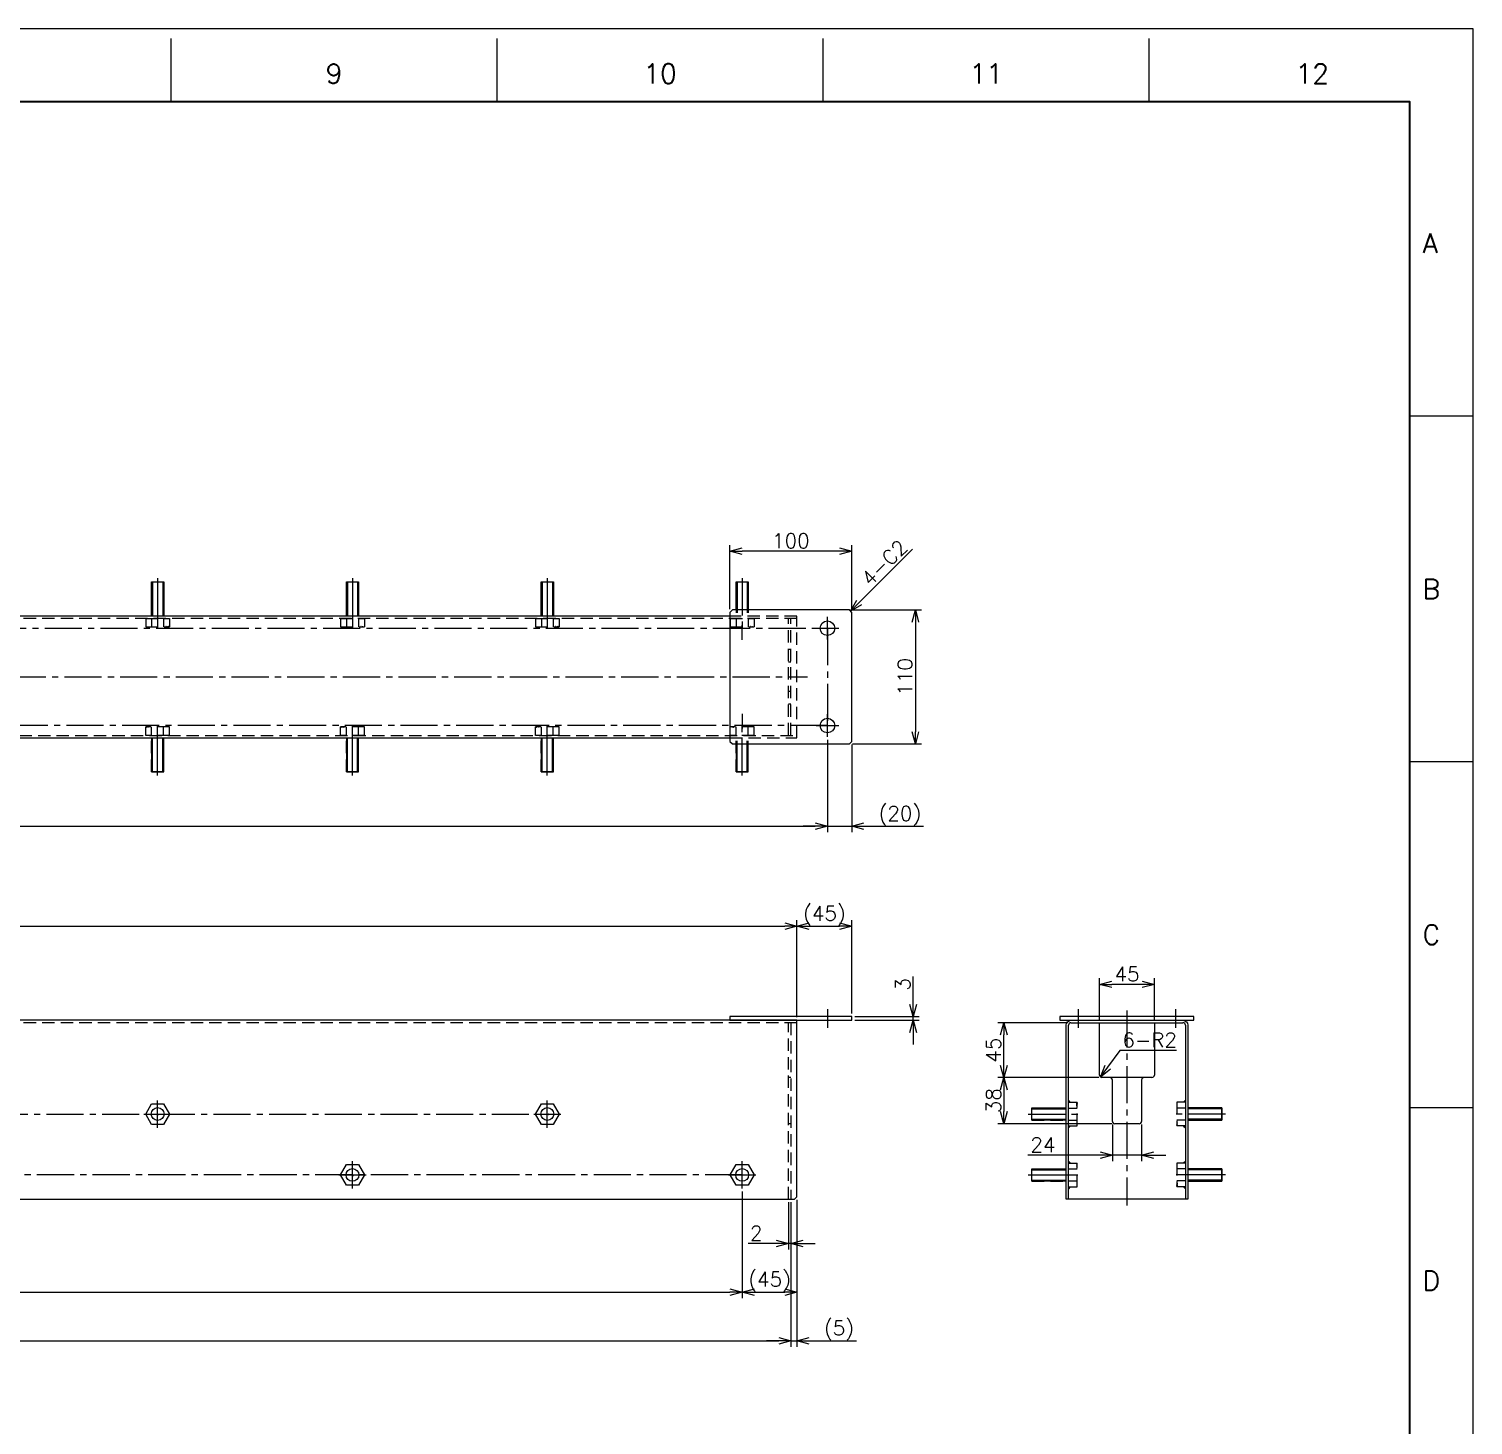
# Model space of a CAD drawing. Header units: millimetres. Extents: x 0 to 3313, y -19 to 2332.
# Drawn here: x 2127 to 3313, y 1185 to 2332 of the extents above; entities that cross this region are included whole.
import ezdxf
from ezdxf.enums import TextEntityAlignment as Align

# ---------------------------------------------------------------- set-up
doc = ezdxf.new("R2010")
doc.units = ezdxf.units.MM
doc.header["$LTSCALE"] = 1.6
doc.header["$PDMODE"] = 99
doc.header["$PDSIZE"] = 1
doc.linetypes.add('CENTER2', pattern=[28.575, 19.05, -3.175, 3.175, -3.175])
doc.linetypes.add('HIDDEN', pattern=[9.525, 6.35, -3.175])
for name, color, linetype, lineweight in [('04_HIDDEN', 2, 'HIDDEN', 13), ('05_CENTER', 4, 'CENTER2', 13), ('08_DIM', 3, 'Continuous', 13), ('90_FRAME', 5, 'Continuous', 35)]:
    doc.layers.add(name, color=color, linetype=linetype, lineweight=lineweight)
doc.layers.add('10_DRAFT', color=8, linetype='Continuous', lineweight=0, plot=False)
doc.layers.add('91_BLANK', color=5, linetype='Continuous', lineweight=0, plot=False)
doc.styles.add('KSS_TXT', font='txt.shx', dxfattribs={"bigfont": 'extfont2.shx'})
doc.styles.add('KSS_TXT_L', font='txt.shx', dxfattribs={"height": 3, "bigfont": 'extfont2.shx'})
doc.dimstyles.new('KSS_DIM', dxfattribs={"dimscale": 4, "dimtxt": 3, "dimasz": 2.5, "dimexe": 1.25, "dimexo": 0.625, "dimtad": 1, "dimdsep": 46, "dimtxsty": 'KSS_TXT', "dimblk": 'OPEN30', "dimcen": 0, "dimazin": 2, "dimtfac": 0.75, "dimtmove": 0, "dimatfit": 3, "dimldrblk": 'OPEN30', "dimfxl": 1.25, "dimtolj": 1, "dimarcsym": 0})
doc.dimstyles.new('KSS_DIM$4', dxfattribs={"dimscale": 4, "dimtxt": 3, "dimasz": 2.5, "dimexe": 1.25, "dimexo": 0.625, "dimtad": 1, "dimtih": 1, "dimtoh": 1, "dimdsep": 46, "dimtxsty": 'KSS_TXT', "dimblk": 'OPEN30', "dimcen": 0, "dimse1": 1, "dimazin": 2, "dimtfac": 0.75, "dimtofl": 0, "dimtmove": 0, "dimatfit": 3, "dimldrblk": 'OPEN30', "dimfxl": 1.25, "dimtolj": 1, "dimarcsym": 0})

# ---------------------------------------------------------------- blocks, each defined once
blk = doc.blocks.new('_Open30')
at = {"color": 0, "linetype": 'ByBlock', "lineweight": -2}
for p, q in [((-1, 0.27), (0, 0)), ((0, 0), (-1, -0.27)), ((0, 0), (-1, 0))]:
    blk.add_line(p, q, dxfattribs=at)
blk = doc.blocks.new('*D183')
at = {"layer": '08_DIM', "color": 0, "lineweight": -2, "transparency": 16777216}
for p, q in [((2757.6, 1520), (2757.6, 1599.8)), ((2767.6, 1594.8), (2792.6, 1594.8)), ((2802.6, 1523), (2802.6, 1599.8))]:
    blk.add_line(p, q, dxfattribs=at)
at = {"layer": 'Defpoints', "color": 0, "transparency": 16777216}
for p in [(2802.6, 1594.8), (2802.6, 1520.5), (2757.6, 1517.5)]:
    blk.add_point(p, dxfattribs=at)
at = {"layer": '08_DIM', "color": 0, "lineweight": -2, "transparency": 16777216, "xscale": 10, "yscale": 10, "zscale": 10, "rotation": 180}
blk.add_blockref('_Open30', (2757.6, 1594.8), dxfattribs=at)
at = {"layer": '08_DIM', "color": 0, "lineweight": -2, "transparency": 16777216, "xscale": 10, "yscale": 10, "zscale": 10}
blk.add_blockref('_Open30', (2802.6, 1594.8), dxfattribs=at)
at = {"layer": '08_DIM', "color": 0, "transparency": 16777216, "insert": (2780.1, 1603.3), "char_height": 12, "attachment_point": 5, "style": 'KSS_TXT'}
blk.add_mtext('\\A1;(45)', dxfattribs=at)
blk = doc.blocks.new('*D184')
at = {"layer": '08_DIM', "color": 0, "lineweight": -2, "transparency": 16777216}
for p, q in [((747.6, 1520), (747.6, 1599.8)), ((757.6, 1594.8), (2747.6, 1594.8)), ((2757.6, 1520), (2757.6, 1599.8))]:
    blk.add_line(p, q, dxfattribs=at)
at = {"layer": 'Defpoints', "color": 0, "transparency": 16777216}
for p in [(2757.6, 1594.8), (747.6, 1517.5), (2757.6, 1517.5)]:
    blk.add_point(p, dxfattribs=at)
at = {"layer": '08_DIM', "color": 0, "lineweight": -2, "transparency": 16777216, "xscale": 10, "yscale": 10, "zscale": 10, "rotation": 180}
blk.add_blockref('_Open30', (747.6, 1594.8), dxfattribs=at)
at = {"layer": '08_DIM', "color": 0, "lineweight": -2, "transparency": 16777216, "xscale": 10, "yscale": 10, "zscale": 10}
blk.add_blockref('_Open30', (2757.6, 1594.8), dxfattribs=at)
at = {"layer": '08_DIM', "color": 0, "transparency": 16777216, "insert": (1752.6, 1603.3), "char_height": 12, "attachment_point": 5, "style": 'KSS_TXT'}
blk.add_mtext('\\A1;2010', dxfattribs=at)
blk = doc.blocks.new('*D191')
at = {"layer": '08_DIM', "color": 0, "lineweight": -2, "transparency": 16777216}
for p, q in [((722.6, 1747.7), (722.6, 1671.9)), ((2782.6, 1747.7), (2782.6, 1671.9)), ((732.6, 1676.9), (2772.6, 1676.9))]:
    blk.add_line(p, q, dxfattribs=at)
at = {"layer": 'Defpoints', "color": 0, "transparency": 16777216}
for p in [(722.6, 1750.2), (2782.6, 1750.2), (2782.6, 1676.9)]:
    blk.add_point(p, dxfattribs=at)
at = {"layer": '08_DIM', "color": 0, "lineweight": -2, "transparency": 16777216, "xscale": 10, "yscale": 10, "zscale": 10, "rotation": 180}
blk.add_blockref('_Open30', (722.6, 1676.9), dxfattribs=at)
at = {"layer": '08_DIM', "color": 0, "lineweight": -2, "transparency": 16777216, "xscale": 10, "yscale": 10, "zscale": 10}
blk.add_blockref('_Open30', (2782.6, 1676.9), dxfattribs=at)
at = {"layer": '08_DIM', "color": 0, "transparency": 16777216, "insert": (1752.6, 1685.4), "char_height": 12, "attachment_point": 5, "style": 'KSS_TXT'}
blk.add_mtext('\\A1;2060', dxfattribs=at)
blk = doc.blocks.new('*D197')
at = {"layer": '08_DIM', "color": 0, "lineweight": -2, "transparency": 16777216}
for p, q in [((752.6, 1368), (752.6, 1249.3)), ((2752.6, 1368), (2752.6, 1249.3)), ((762.6, 1254.3), (2742.6, 1254.3))]:
    blk.add_line(p, q, dxfattribs=at)
at = {"layer": 'Defpoints', "color": 0, "transparency": 16777216}
for p in [(752.6, 1370.5), (2752.6, 1370.5), (2752.6, 1254.3)]:
    blk.add_point(p, dxfattribs=at)
at = {"layer": '08_DIM', "color": 0, "lineweight": -2, "transparency": 16777216, "xscale": 10, "yscale": 10, "zscale": 10, "rotation": 180}
blk.add_blockref('_Open30', (752.6, 1254.3), dxfattribs=at)
at = {"layer": '08_DIM', "color": 0, "lineweight": -2, "transparency": 16777216, "xscale": 10, "yscale": 10, "zscale": 10}
blk.add_blockref('_Open30', (2752.6, 1254.3), dxfattribs=at)
at = {"layer": '08_DIM', "color": 0, "transparency": 16777216, "insert": (1752.6, 1262.8), "char_height": 12, "attachment_point": 5, "style": 'KSS_TXT'}
blk.add_mtext('\\A1;2000', dxfattribs=at)
blk = doc.blocks.new('*D198')
at = {"layer": '08_DIM', "color": 0, "lineweight": -2, "transparency": 16777216}
for p, q in [((792.6, 1376.8), (792.6, 1289.3)), ((2712.6, 1376.8), (2712.6, 1289.3)), ((802.6, 1294.3), (2702.6, 1294.3))]:
    blk.add_line(p, q, dxfattribs=at)
at = {"layer": 'Defpoints', "color": 0, "transparency": 16777216}
for p in [(792.6, 1379.3), (2712.6, 1379.3), (2712.6, 1294.3)]:
    blk.add_point(p, dxfattribs=at)
at = {"layer": '08_DIM', "color": 0, "lineweight": -2, "transparency": 16777216, "xscale": 10, "yscale": 10, "zscale": 10, "rotation": 180}
blk.add_blockref('_Open30', (792.6, 1294.3), dxfattribs=at)
at = {"layer": '08_DIM', "color": 0, "lineweight": -2, "transparency": 16777216, "xscale": 10, "yscale": 10, "zscale": 10}
blk.add_blockref('_Open30', (2712.6, 1294.3), dxfattribs=at)
at = {"layer": '08_DIM', "color": 0, "transparency": 16777216, "insert": (1752.6, 1302.8), "char_height": 12, "attachment_point": 5, "style": 'KSS_TXT'}
blk.add_mtext('\\A1;12x160=1920', dxfattribs=at)
blk = doc.blocks.new('A$C742A68D0_1')
at = {"color": 0}
for p, q in [((-9.8, 7), (9.8, 7)), ((-9.8, 0), (-9.8, 7)), ((-9.8, 0), (9.8, 0)), ((-4.9, 0), (-4.9, 7)), ((4.9, 0), (4.9, 7)), ((9.8, 0), (9.8, 7))]:
    blk.add_line(p, q, dxfattribs=at)
at = {"color": 0, "linetype": 'HIDDEN'}
for p, q in [((-5, -30), (-5, 0)), ((-4.2, -30), (-4.2, 0)), ((4.2, -30), (4.2, 0)), ((5, -30), (5, 0)), ((-5, -30), (5, -30))]:
    blk.add_line(p, q, dxfattribs=at)
at = {"color": 0, "linetype": 'CENTER2'}
blk.add_line((0, -33), (0, 10), dxfattribs=at)
at = {"layer": '10_DRAFT', "style": 'KSS_TXT_L'}
blk.add_text('BT-M10x30L', height=0.3, dxfattribs=at).set_placement((6.8, 6.7))
blk = doc.blocks.new('A$C28002627_1_1')
at = {"color": 0, "linetype": 'CENTER2'}
for p, q in [((-11.2, 0), (11.2, 0)), ((0, -11.2), (0, 11.2))]:
    blk.add_line(p, q, dxfattribs=at)
at = {"color": 0}
for p, q in [((-9.8, 0), (-4.9, 8.5)), ((-4.9, -8.5), (-9.8, 0)), ((-4.9, 8.5), (4.9, 8.5)), ((4.9, 8.5), (9.8, 0)), ((9.8, 0), (4.9, -8.5)), ((4.9, -8.5), (-4.9, -8.5))]:
    blk.add_line(p, q, dxfattribs=at)
at = {"layer": '10_DRAFT', "style": 'KSS_TXT_L'}
blk.add_text('BT-M10', height=0.3, dxfattribs=at).set_placement((-0.7, -0.5))
blk = doc.blocks.new('*D221')
at = {"layer": '08_DIM', "color": 0, "lineweight": -2, "transparency": 16777216}
for p, q in [((2702.6, 1855), (2702.6, 1907.8)), ((2792.6, 1902.8), (2712.6, 1902.8)), ((2802.6, 1855), (2802.6, 1907.8))]:
    blk.add_line(p, q, dxfattribs=at)
at = {"layer": 'Defpoints', "color": 0, "transparency": 16777216}
for p in [(2702.6, 1902.8), (2702.6, 1852.5), (2802.6, 1852.5)]:
    blk.add_point(p, dxfattribs=at)
at = {"layer": '08_DIM', "color": 0, "lineweight": -2, "transparency": 16777216, "xscale": 10, "yscale": 10, "zscale": 10, "rotation": 180}
blk.add_blockref('_Open30', (2702.6, 1902.8), dxfattribs=at)
at = {"layer": '08_DIM', "color": 0, "lineweight": -2, "transparency": 16777216, "xscale": 10, "yscale": 10, "zscale": 10}
blk.add_blockref('_Open30', (2802.6, 1902.8), dxfattribs=at)
at = {"layer": '08_DIM', "color": 0, "transparency": 16777216, "insert": (2752.6, 1911.3), "char_height": 12, "attachment_point": 5, "style": 'KSS_TXT'}
blk.add_mtext('\\A1;100', dxfattribs=at)
blk = doc.blocks.new('*D222')
at = {"layer": '08_DIM', "color": 0, "lineweight": -2, "transparency": 16777216}
for p, q in [((2803.1, 1854.5), (2859.8, 1854.5)), ((2854.8, 1844.5), (2854.8, 1754.5)), ((2803.1, 1744.5), (2859.8, 1744.5))]:
    blk.add_line(p, q, dxfattribs=at)
at = {"layer": 'Defpoints', "color": 0, "transparency": 16777216}
for p in [(2800.6, 1854.5), (2800.6, 1744.5), (2854.8, 1744.5)]:
    blk.add_point(p, dxfattribs=at)
at = {"layer": '08_DIM', "color": 0, "lineweight": -2, "transparency": 16777216, "xscale": 10, "yscale": 10, "zscale": 10}
for p, rotation in [((2854.8, 1854.5), 90), ((2854.8, 1744.5), 270)]:
    blk.add_blockref('_Open30', p, dxfattribs=dict(at, rotation=rotation))
at = {"layer": '08_DIM', "color": 0, "transparency": 16777216, "insert": (2846.3, 1799.5), "char_height": 12, "attachment_point": 5, "rotation": 90, "style": 'KSS_TXT'}
blk.add_mtext('\\A1;110', dxfattribs=at)
blk = doc.blocks.new('*D223')
at = {"layer": '08_DIM', "color": 0, "lineweight": -2, "transparency": 16777216}
for p, q in [((2782.6, 1747.7), (2782.6, 1671.9)), ((2802.6, 1744), (2802.6, 1671.9)), ((2772.6, 1676.9), (2762.6, 1676.9)), ((2782.6, 1676.9), (2802.6, 1676.9)), ((2812.6, 1676.9), (2861.6, 1676.9))]:
    blk.add_line(p, q, dxfattribs=at)
at = {"layer": 'Defpoints', "color": 0, "transparency": 16777216}
for p in [(2782.6, 1750.2), (2802.6, 1746.5), (2802.6, 1676.9)]:
    blk.add_point(p, dxfattribs=at)
at = {"layer": '08_DIM', "color": 0, "lineweight": -2, "transparency": 16777216, "xscale": 10, "yscale": 10, "zscale": 10}
blk.add_blockref('_Open30', (2782.6, 1676.9), dxfattribs=at)
at = {"layer": '08_DIM', "color": 0, "lineweight": -2, "transparency": 16777216, "xscale": 10, "yscale": 10, "zscale": 10, "rotation": 180}
blk.add_blockref('_Open30', (2802.6, 1676.9), dxfattribs=at)
at = {"layer": '08_DIM', "color": 0, "transparency": 16777216, "insert": (2842.1, 1685.4), "char_height": 12, "attachment_point": 5, "style": 'KSS_TXT'}
blk.add_mtext('\\A1;(20)', dxfattribs=at)
blk = doc.blocks.new('*D226')
at = {"layer": '08_DIM', "color": 0, "lineweight": -2, "transparency": 16777216}
blk.add_line((2808.7, 1860.6), (2852.6, 1904.5), dxfattribs=at)
at = {"layer": 'Defpoints', "color": 0, "transparency": 16777216}
for p in [(2852.8, 1904.8), (2852.8, 1904.8), (2801.6, 1853.5)]:
    blk.add_point(p, dxfattribs=at)
at = {"layer": '08_DIM', "color": 0, "lineweight": -2, "transparency": 16777216, "xscale": 10, "yscale": 10, "zscale": 10, "rotation": 225}
blk.add_blockref('_Open30', (2801.6, 1853.5), dxfattribs=at)
at = {"layer": '08_DIM', "color": 0, "transparency": 16777216, "insert": (2829.3, 1893.2), "char_height": 12, "attachment_point": 5, "rotation": 45, "style": 'KSS_TXT'}
blk.add_mtext('\\A1;4-C2', dxfattribs=at)
blk = doc.blocks.new('*D227')
at = {"layer": '08_DIM', "color": 0, "lineweight": -2, "transparency": 16777216}
for p, q in [((2752.6, 1368), (2752.6, 1249.3)), ((2757.6, 1370), (2757.6, 1249.3)), ((2742.6, 1254.3), (2732.6, 1254.3)), ((2752.6, 1254.3), (2757.6, 1254.3)), ((2767.6, 1254.3), (2806.6, 1254.3))]:
    blk.add_line(p, q, dxfattribs=at)
at = {"layer": 'Defpoints', "color": 0, "transparency": 16777216}
for p in [(2752.6, 1370.5), (2757.6, 1372.5), (2757.6, 1254.3)]:
    blk.add_point(p, dxfattribs=at)
at = {"layer": '08_DIM', "color": 0, "lineweight": -2, "transparency": 16777216, "xscale": 10, "yscale": 10, "zscale": 10}
blk.add_blockref('_Open30', (2752.6, 1254.3), dxfattribs=at)
at = {"layer": '08_DIM', "color": 0, "lineweight": -2, "transparency": 16777216, "xscale": 10, "yscale": 10, "zscale": 10, "rotation": 180}
blk.add_blockref('_Open30', (2757.6, 1254.3), dxfattribs=at)
at = {"layer": '08_DIM', "color": 0, "transparency": 16777216, "insert": (2792.1, 1262.8), "char_height": 12, "attachment_point": 5, "style": 'KSS_TXT'}
blk.add_mtext('\\A1;(5)', dxfattribs=at)
blk = doc.blocks.new('*D228')
at = {"layer": '08_DIM', "color": 0, "lineweight": -2, "transparency": 16777216}
for p, q in [((2712.6, 1376.8), (2712.6, 1289.3)), ((2757.6, 1370), (2757.6, 1289.3)), ((2722.6, 1294.3), (2747.6, 1294.3))]:
    blk.add_line(p, q, dxfattribs=at)
at = {"layer": 'Defpoints', "color": 0, "transparency": 16777216}
for p in [(2712.6, 1379.3), (2757.6, 1372.5), (2757.6, 1294.3)]:
    blk.add_point(p, dxfattribs=at)
at = {"layer": '08_DIM', "color": 0, "lineweight": -2, "transparency": 16777216, "xscale": 10, "yscale": 10, "zscale": 10, "rotation": 180}
blk.add_blockref('_Open30', (2712.6, 1294.3), dxfattribs=at)
at = {"layer": '08_DIM', "color": 0, "lineweight": -2, "transparency": 16777216, "xscale": 10, "yscale": 10, "zscale": 10}
blk.add_blockref('_Open30', (2757.6, 1294.3), dxfattribs=at)
at = {"layer": '08_DIM', "color": 0, "transparency": 16777216, "insert": (2735.1, 1302.8), "char_height": 12, "attachment_point": 5, "style": 'KSS_TXT'}
blk.add_mtext('\\A1;(45)', dxfattribs=at)
blk = doc.blocks.new('*D233')
at = {"layer": '08_DIM', "color": 0, "lineweight": -2, "transparency": 16777216}
for p, q in [((3006.1, 1518), (3006.1, 1552)), ((3041.1, 1547), (3016.1, 1547)), ((3051.1, 1518), (3051.1, 1552))]:
    blk.add_line(p, q, dxfattribs=at)
at = {"layer": 'Defpoints', "color": 0, "transparency": 16777216}
for p in [(3006.1, 1547), (3006.1, 1515.5), (3051.1, 1515.5)]:
    blk.add_point(p, dxfattribs=at)
at = {"layer": '08_DIM', "color": 0, "lineweight": -2, "transparency": 16777216, "xscale": 10, "yscale": 10, "zscale": 10, "rotation": 180}
blk.add_blockref('_Open30', (3006.1, 1547), dxfattribs=at)
at = {"layer": '08_DIM', "color": 0, "lineweight": -2, "transparency": 16777216, "xscale": 10, "yscale": 10, "zscale": 10}
blk.add_blockref('_Open30', (3051.1, 1547), dxfattribs=at)
at = {"layer": '08_DIM', "color": 0, "transparency": 16777216, "insert": (3028.6, 1555.5), "char_height": 12, "attachment_point": 5, "style": 'KSS_TXT'}
blk.add_mtext('\\A1;45', dxfattribs=at)
blk = doc.blocks.new('*D234')
at = {"layer": '08_DIM', "color": 0, "lineweight": -2, "transparency": 16777216}
for p, q in [((2853, 1530.5), (2853, 1553.5)), ((2805.1, 1520.5), (2858, 1520.5)), ((2853, 1517.5), (2853, 1520.5)), ((2805.1, 1517.5), (2858, 1517.5)), ((2853, 1507.5), (2853, 1497.5))]:
    blk.add_line(p, q, dxfattribs=at)
at = {"layer": 'Defpoints', "color": 0, "transparency": 16777216}
for p in [(2802.6, 1520.5), (2853, 1520.5), (2802.6, 1517.5)]:
    blk.add_point(p, dxfattribs=at)
at = {"layer": '08_DIM', "color": 0, "lineweight": -2, "transparency": 16777216, "xscale": 10, "yscale": 10, "zscale": 10}
for p, rotation in [((2853, 1520.5), 270), ((2853, 1517.5), 90)]:
    blk.add_blockref('_Open30', p, dxfattribs=dict(at, rotation=rotation))
at = {"layer": '08_DIM', "color": 0, "transparency": 16777216, "insert": (2844.5, 1547), "char_height": 12, "attachment_point": 5, "rotation": 90, "style": 'KSS_TXT'}
blk.add_mtext('\\A1;3', dxfattribs=at)
blk = doc.blocks.new('*D230')
at = {"layer": '08_DIM', "color": 0, "lineweight": -2, "transparency": 16777216}
for p, q in [((2980.1, 1515.5), (2922.5, 1515.5)), ((2927.5, 1480.5), (2927.5, 1505.5)), ((3005.6, 1470.5), (2922.5, 1470.5))]:
    blk.add_line(p, q, dxfattribs=at)
at = {"layer": 'Defpoints', "color": 0, "transparency": 16777216}
for p in [(2927.5, 1515.5), (2982.6, 1515.5), (3008.1, 1470.5)]:
    blk.add_point(p, dxfattribs=at)
at = {"layer": '08_DIM', "color": 0, "lineweight": -2, "transparency": 16777216, "xscale": 10, "yscale": 10, "zscale": 10}
for p, rotation in [((2927.5, 1515.5), 90), ((2927.5, 1470.5), 270)]:
    blk.add_blockref('_Open30', p, dxfattribs=dict(at, rotation=rotation))
at = {"layer": '08_DIM', "color": 0, "transparency": 16777216, "insert": (2919, 1493), "char_height": 12, "attachment_point": 5, "rotation": 90, "style": 'KSS_TXT'}
blk.add_mtext('\\A1;45', dxfattribs=at)
blk = doc.blocks.new('*D231')
at = {"layer": '08_DIM', "color": 0, "lineweight": -2, "transparency": 16777216}
for p, q in [((3005.6, 1470.5), (2922.5, 1470.5)), ((2927.5, 1460.5), (2927.5, 1442.5)), ((3016.1, 1432.5), (2922.5, 1432.5))]:
    blk.add_line(p, q, dxfattribs=at)
at = {"layer": 'Defpoints', "color": 0, "transparency": 16777216}
for p in [(3008.1, 1470.5), (2927.5, 1432.5), (3018.6, 1432.5)]:
    blk.add_point(p, dxfattribs=at)
at = {"layer": '08_DIM', "color": 0, "lineweight": -2, "transparency": 16777216, "xscale": 10, "yscale": 10, "zscale": 10}
for p, rotation in [((2927.5, 1470.5), 90), ((2927.5, 1432.5), 270)]:
    blk.add_blockref('_Open30', p, dxfattribs=dict(at, rotation=rotation))
at = {"layer": '08_DIM', "color": 0, "transparency": 16777216, "insert": (2919, 1451.5), "char_height": 12, "attachment_point": 5, "rotation": 90, "style": 'KSS_TXT'}
blk.add_mtext('\\A1;38', dxfattribs=at)
blk = doc.blocks.new('*D232')
at = {"layer": '08_DIM', "color": 0, "lineweight": -2, "transparency": 16777216}
for p, q in [((3016.6, 1432), (3016.6, 1401.8)), ((3040.6, 1432), (3040.6, 1401.8)), ((3006.6, 1406.8), (2947.1, 1406.8)), ((3040.6, 1406.8), (3016.6, 1406.8)), ((3050.6, 1406.8), (3060.6, 1406.8))]:
    blk.add_line(p, q, dxfattribs=at)
at = {"layer": 'Defpoints', "color": 0, "transparency": 16777216}
for p in [(3016.6, 1434.5), (3040.6, 1434.5), (3016.6, 1406.8)]:
    blk.add_point(p, dxfattribs=at)
at = {"layer": '08_DIM', "color": 0, "lineweight": -2, "transparency": 16777216, "xscale": 10, "yscale": 10, "zscale": 10}
blk.add_blockref('_Open30', (3016.6, 1406.8), dxfattribs=at)
at = {"layer": '08_DIM', "color": 0, "lineweight": -2, "transparency": 16777216, "xscale": 10, "yscale": 10, "zscale": 10, "rotation": 180}
blk.add_blockref('_Open30', (3040.6, 1406.8), dxfattribs=at)
at = {"layer": '08_DIM', "color": 0, "transparency": 16777216, "insert": (2959.6, 1415.3), "char_height": 12, "attachment_point": 5, "style": 'KSS_TXT'}
blk.add_mtext('\\A1;24', dxfattribs=at)
blk = doc.blocks.new('*D237')
at = {"layer": '08_DIM', "color": 0, "lineweight": -2, "transparency": 16777216}
for p, q in [((3022.7, 1492.8), (3012.7, 1479)), ((3069.2, 1492.8), (3022.7, 1492.8))]:
    blk.add_line(p, q, dxfattribs=at)
at = {"layer": 'Defpoints', "color": 0, "transparency": 16777216}
for p in [(3008.1, 1472.5), (3009.2, 1474.1)]:
    blk.add_point(p, dxfattribs=at)
at = {"layer": '08_DIM', "color": 0, "lineweight": -2, "transparency": 16777216, "xscale": 10, "yscale": 10, "zscale": 10, "rotation": 234.1930452909018}
blk.add_blockref('_Open30', (3006.9, 1470.9), dxfattribs=at)
at = {"layer": '08_DIM', "color": 0, "transparency": 16777216, "insert": (3047.2, 1501.3), "char_height": 12, "attachment_point": 5, "style": 'KSS_TXT'}
blk.add_mtext('\\A1;6-R2', dxfattribs=at)
blk = doc.blocks.new('*D238')
at = {"layer": '08_DIM', "color": 0, "lineweight": -2, "transparency": 16777216}
for p, q in [((2750.6, 1368), (2750.6, 1329.2)), ((2752.6, 1368), (2752.6, 1329.2)), ((2740.6, 1334.2), (2717.6, 1334.2)), ((2752.6, 1334.2), (2750.6, 1334.2)), ((2762.6, 1334.2), (2772.6, 1334.2))]:
    blk.add_line(p, q, dxfattribs=at)
at = {"layer": 'Defpoints', "color": 0, "transparency": 16777216}
for p in [(2750.6, 1370.5), (2752.6, 1370.5), (2750.6, 1334.2)]:
    blk.add_point(p, dxfattribs=at)
at = {"layer": '08_DIM', "color": 0, "lineweight": -2, "transparency": 16777216, "xscale": 10, "yscale": 10, "zscale": 10}
blk.add_blockref('_Open30', (2750.6, 1334.2), dxfattribs=at)
at = {"layer": '08_DIM', "color": 0, "lineweight": -2, "transparency": 16777216, "xscale": 10, "yscale": 10, "zscale": 10, "rotation": 180}
blk.add_blockref('_Open30', (2752.6, 1334.2), dxfattribs=at)
at = {"layer": '08_DIM', "color": 0, "transparency": 16777216, "insert": (2724.1, 1342.7), "char_height": 12, "attachment_point": 5, "style": 'KSS_TXT'}
blk.add_mtext('\\A1;2', dxfattribs=at)

msp = doc.modelspace()

# ---------------------------------------------------------------- linework, layer by layer
for p, q in [((2227.6, 1849.514), (2227.6, 1877.514)), ((2227.6, 1877.514), (2237.6, 1877.514)), ((2228.412, 1877.514), (2228.412, 1849.514)), ((2236.788, 1877.514), (2236.788, 1849.514)), ((2237.6, 1877.514), (2237.6, 1849.514)), ((2387.6, 1849.514), (2387.6, 1877.514)), ((2387.6, 1877.514), (2397.6, 1877.514)), ((2388.412, 1877.514), (2388.412, 1849.514)), ((2396.788, 1877.514), (2396.788, 1849.514)), ((2397.6, 1877.514), (2397.6, 1849.514)), ((2547.6, 1849.514), (2547.6, 1877.514)), ((2547.6, 1877.514), (2557.6, 1877.514)), ((2548.412, 1877.514), (2548.412, 1849.514)), ((2556.788, 1877.514), (2556.788, 1849.514)), ((2557.6, 1877.514), (2557.6, 1849.514)), ((2707.6, 1854.514), (2707.6, 1877.514)), ((2707.6, 1877.514), (2717.6, 1877.514)), ((2708.412, 1877.514), (2708.412, 1854.514)), ((2716.788, 1877.514), (2716.788, 1854.514)), ((2717.6, 1877.514), (2717.6, 1854.514)), ((2227.6, 1749.514), (2227.6, 1721.514)), ((2228.412, 1721.514), (2228.412, 1749.514)), ((2236.788, 1721.514), (2236.788, 1749.514)), ((2237.6, 1721.514), (2237.6, 1749.514)), ((2387.6, 1749.514), (2387.6, 1721.514)), ((2388.412, 1721.514), (2388.412, 1749.514)), ((2396.788, 1721.514), (2396.788, 1749.514)), ((2397.6, 1721.514), (2397.6, 1749.514)), ((2547.6, 1749.514), (2547.6, 1721.514)), ((2548.412, 1721.514), (2548.412, 1749.514)), ((2556.788, 1721.514), (2556.788, 1749.514)), ((2557.6, 1721.514), (2557.6, 1749.514)), ((2707.6, 1744.514), (2707.6, 1721.514)), ((2708.412, 1721.514), (2708.412, 1744.514)), ((2716.788, 1721.514), (2716.788, 1744.514)), ((2717.6, 1721.514), (2717.6, 1744.514)), ((2227.6, 1721.514), (2237.6, 1721.514)), ((2387.6, 1721.514), (2397.6, 1721.514)), ((2547.6, 1721.514), (2557.6, 1721.514)), ((2707.6, 1721.514), (2717.6, 1721.514)), ((2950.555, 1435.499), (2950.555, 1445.499)), ((2950.555, 1445.499), (2978.555, 1445.499)), ((2950.555, 1444.687), (2978.555, 1444.687)), ((2950.555, 1436.311), (2978.555, 1436.311)), ((2978.555, 1435.499), (2950.555, 1435.499)), ((3106.555, 1445.499), (3078.555, 1445.499)), ((3106.555, 1444.687), (3078.555, 1444.687)), ((3106.555, 1436.311), (3078.555, 1436.311)), ((3078.555, 1435.499), (3106.555, 1435.499)), ((3106.555, 1435.499), (3106.555, 1445.499)), ((2950.555, 1385.499), (2950.555, 1395.499)), ((2950.555, 1395.499), (2978.555, 1395.499)), ((2950.555, 1394.687), (2978.555, 1394.687)), ((3106.555, 1395.499), (3078.555, 1395.499)), ((3106.555, 1394.687), (3078.555, 1394.687)), ((3106.555, 1385.499), (3106.555, 1395.499)), ((2950.555, 1386.311), (2978.555, 1386.311)), ((2978.555, 1385.499), (2950.555, 1385.499)), ((3106.555, 1386.311), (3078.555, 1386.311)), ((3078.555, 1385.499), (3106.555, 1385.499))]:
    msp.add_line(p, q)
at = {"color": 0}
for p, q in [((2980.555, 1370.499), (2980.555, 1513.499)), ((2982.555, 1515.499), (3074.555, 1515.499)), ((3006.055, 1472.499), (3006.055, 1515.499)), ((3051.055, 1515.499), (3051.055, 1472.499)), ((3076.555, 1513.499), (3076.555, 1370.499)), ((3014.555, 1470.499), (3008.055, 1470.499)), ((3016.555, 1434.499), (3016.555, 1468.499)), ((3040.555, 1468.499), (3040.555, 1434.499)), ((3049.055, 1470.499), (3042.555, 1470.499)), ((3038.555, 1432.499), (3018.555, 1432.499))]:
    msp.add_line(p, q, dxfattribs=at)
for points in [[(2704.6, 1744.514), (2800.6, 1744.514), (2802.6, 1746.514), (2802.6, 1852.514), (2800.6, 1854.514), (2704.6, 1854.514), (2702.6, 1852.514), (2702.6, 1746.514)], [(2802.6, 1520.499), (2702.6, 1520.499), (2702.6, 1517.499), (2802.6, 1517.499)], [(3083.555, 1520.499), (2973.555, 1520.499), (2973.555, 1517.499), (3083.555, 1517.499)], [(749.6, 1370.499), (2755.6, 1370.499), (2757.6, 1372.499), (2757.6, 1517.499), (747.6, 1517.499), (747.6, 1372.499)]]:
    msp.add_lwpolyline(points, close=True, dxfattribs=at)
for points in [[(2702.6, 1849.514), (802.6, 1849.514)], [(802.6, 1749.514), (2702.6, 1749.514)]]:
    msp.add_lwpolyline(points, dxfattribs=at)
msp.add_lwpolyline([(3078.555, 1370.499), (2978.555, 1370.499), (2978.555, 1513.499, -0.41421356), (2982.555, 1517.499), (3074.555, 1517.499, -0.41421356), (3078.555, 1513.499)], format="xyb", close=True, dxfattribs=at)
at = {"color": 3}
for points in [[(2980.555, 1450.314), (2982.055, 1450.314), (2980.555, 1451.814), (2980.555, 1451.814)], [(3076.555, 1450.314), (3075.055, 1450.314), (3076.555, 1451.814), (3076.555, 1451.814)], [(2980.555, 1430.685), (2982.055, 1430.685), (2980.555, 1429.185), (2980.555, 1429.185)], [(3076.555, 1430.685), (3075.055, 1430.685), (3076.555, 1429.185), (3076.555, 1429.185)], [(2980.555, 1400.314), (2982.055, 1400.314), (2980.555, 1401.814), (2980.555, 1401.814)], [(3076.555, 1400.314), (3075.055, 1400.314), (3076.555, 1401.814), (3076.555, 1401.814)], [(2980.555, 1380.685), (2982.055, 1380.685), (2980.555, 1379.185), (2980.555, 1379.185)], [(3076.555, 1380.685), (3075.055, 1380.685), (3076.555, 1379.185), (3076.555, 1379.185)]]:
    msp.add_lwpolyline(points, close=True, dxfattribs=at)
at = {"color": 0}
for centre, radius in [((2782.6, 1839.514), 6), ((2782.6, 1759.514), 6), ((2232.6, 1440.499), 5.25), ((2552.6, 1440.499), 5.25), ((2392.6, 1390.499), 5.25), ((2712.6, 1390.499), 5.25)]:
    msp.add_circle(centre, radius, dxfattribs=at)
for centre, start, end in [((2982.555, 1513.499), 90, 180), ((3074.555, 1513.499), 0, 90), ((3008.055, 1472.499), 180, 270), ((3049.055, 1472.499), 270, 0), ((3014.555, 1468.499), 0, 90), ((3042.555, 1468.499), 90, 180), ((3018.555, 1434.499), 180, 270), ((3038.555, 1434.499), 270, 0)]:
    msp.add_arc(centre, 2, start, end, dxfattribs=at)
at = {"layer": '04_HIDDEN'}
for p, q in [((2757.6, 1847.514), (747.6, 1847.514)), ((2750.6, 1751.514), (2750.6, 1847.514)), ((2752.6, 1751.514), (2752.6, 1847.514)), ((2752.6, 1751.514), (2752.6, 1847.514)), ((2752.6, 1822.014), (2750.6, 1822.014)), ((2752.6, 1811.514), (2750.6, 1811.514)), ((2752.6, 1787.514), (2750.6, 1787.514)), ((2752.6, 1777.014), (2750.6, 1777.014)), ((747.6, 1751.514), (2757.6, 1751.514)), ((2757.6, 1515.499), (747.6, 1515.499)), ((2750.6, 1370.499), (2750.6, 1515.499)), ((2752.6, 1515.499), (2752.6, 1370.499)), ((2752.6, 1470.499), (2750.6, 1470.499)), ((2752.6, 1432.499), (2750.6, 1432.499))]:
    msp.add_line(p, q, dxfattribs=at)
msp.add_lwpolyline([(2702.6, 1749.514), (2757.6, 1749.514), (2757.6, 1849.514), (2702.6, 1849.514)], dxfattribs=at)
at = {"layer": '05_CENTER'}
for p, q in [((2232.6, 1854.975), (2232.6, 1841.942)), ((2392.6, 1854.975), (2392.6, 1841.942)), ((2552.6, 1854.975), (2552.6, 1841.942)), ((2712.6, 1829.975), (2712.6, 1841.942)), ((2773.259, 1839.514), (2791.941, 1839.514)), ((2782.6, 1830.173), (2782.6, 1848.855)), ((738.837, 1799.514), (2766.363, 1799.514)), ((2712.6, 1769.053), (2712.6, 1757.085)), ((2782.6, 1750.173), (2782.6, 1768.855)), ((2232.6, 1744.053), (2232.6, 1757.085)), ((2392.6, 1744.053), (2392.6, 1757.085)), ((2552.6, 1744.053), (2552.6, 1757.085)), ((2773.259, 1759.514), (2791.941, 1759.514)), ((2782.6, 1526.596), (2782.6, 1511.346)), ((2988.555, 1526.596), (2988.555, 1511.346)), ((3028.555, 1525.651), (3028.555, 1365.464)), ((3068.555, 1526.596), (3068.555, 1511.346)), ((2232.6, 1431.158), (2232.6, 1449.841)), ((2552.6, 1431.158), (2552.6, 1449.841)), ((952.6, 1440.499), (2552.6, 1440.499)), ((2223.259, 1440.499), (2241.941, 1440.499)), ((2543.259, 1440.499), (2561.941, 1440.499)), ((2392.6, 1381.158), (2392.6, 1399.841)), ((2712.6, 1381.158), (2712.6, 1399.841)), ((2712.6, 1390.499), (792.6, 1390.499)), ((2383.259, 1390.499), (2401.941, 1390.499)), ((2703.259, 1390.499), (2721.941, 1390.499)), ((2973.094, 1390.499), (2986.126, 1390.499)), ((3084.016, 1390.499), (3070.983, 1390.499))]:
    msp.add_line(p, q, dxfattribs=at)
msp.add_lwpolyline([(722.6, 1839.514), (2782.6, 1839.514), (2782.6, 1759.514), (722.6, 1759.514)], close=True, dxfattribs=at)
at = {"layer": '10_DRAFT'}
msp.add_line((3042.555, 1470.499), (3014.555, 1470.499), dxfattribs=at)
at = {"layer": '90_FRAME', "color": 4, "lineweight": 13}
for p, q in [((2243.637, 2271.831), (2243.637, 2323.679)), ((2511.371, 2271.831), (2511.371, 2323.679)), ((2779.104, 2271.831), (2779.104, 2323.679)), ((3046.838, 2271.831), (3046.838, 2323.679)), ((3312.803, 2013.69), (3260.956, 2013.69)), ((3312.803, 1729.701), (3260.956, 1729.701)), ((3312.803, 1445.713), (3260.956, 1445.713))]:
    msp.add_line(p, q, dxfattribs=at)
at = {"layer": '90_FRAME'}
msp.add_lwpolyline([(155.384, 51.616), (3260.956, 51.616), (3260.956, 2271.831), (155.384, 2271.831)], close=True, dxfattribs=at)
at = {"layer": '91_BLANK'}
msp.add_lwpolyline([(0, 0), (3312.803, 0), (3312.803, 2331.679), (0, 2331.679)], close=True, dxfattribs=at)

# ---------------------------------------------------------------- block references
at = {"layer": '04_HIDDEN', "xscale": -1}
for p, rotation in [((2232.6, 1847.514), 180), ((2392.6, 1847.514), 180), ((2552.6, 1847.514), 180), ((2712.6, 1847.514), 180), ((2980.555, 1440.499), 270), ((3076.555, 1440.499), 90), ((2980.555, 1390.499), 270), ((3076.555, 1390.499), 90)]:
    msp.add_blockref('A$C742A68D0_1', p, dxfattribs=dict(at, rotation=rotation))
for p in [(2232.6, 1751.514), (2392.6, 1751.514), (2552.6, 1751.514), (2712.6, 1751.514)]:
    msp.add_blockref('A$C742A68D0_1', p, dxfattribs=at)
at = {"layer": '04_HIDDEN'}
for p in [(2232.6, 1440.499), (2552.6, 1440.499), (2392.6, 1390.499), (2712.6, 1390.499)]:
    msp.add_blockref('A$C28002627_1_1', p, dxfattribs=at)

# ---------------------------------------------------------------- texts
at = {"layer": '90_FRAME', "color": 0, "lineweight": 13, "style": 'KSS_TXT'}
for s, p in [('9', (2377.504, 2282.158)), ('10', (2645.237, 2282.158)), ('11', (2912.971, 2282.158)), ('12', (3180.705, 2282.158))]:
    msp.add_text(s, height=16, dxfattribs=at).set_placement(p, align=Align.BOTTOM_CENTER)
for s, p in [('A', (3271.263, 2155.685)), ('B', (3271.263, 1871.696)), ('C', (3271.263, 1587.707)), ('D', (3271.263, 1303.718))]:
    msp.add_text(s, height=16, dxfattribs=at).set_placement(p, align=Align.MIDDLE_LEFT)

# ---------------------------------------------------------------- dimensions: what is measured, and where the dimension line sits
at = {"layer": '08_DIM'}
for base, p1, p2, angle, picture, middle in [((2702.6, 1902.763), (2802.6, 1852.514), (2702.6, 1852.514), 180, '*D221', (2752.6, 1911.263)), ((2854.768, 1744.514), (2800.6, 1854.514), (2800.6, 1744.514), 90, '*D222', (2846.268, 1799.514)), ((2853.048, 1520.499), (2802.6, 1517.499), (2802.6, 1520.499), 90, '*D234', (2844.548, 1546.999)), ((2927.507, 1515.499), (3008.055, 1470.499), (2982.555, 1515.499), 90, '*D230', (2919.007, 1492.999)), ((2927.507, 1432.499), (3008.055, 1470.499), (3018.555, 1432.499), 90, '*D231', (2919.007, 1451.499)), ((2750.6, 1334.235), (2752.6, 1370.499), (2750.6, 1370.499), 180, '*D238', (2724.1, 1342.735))]:
    dim = msp.add_linear_dim(base=base, p1=p1, p2=p2, angle=angle, dimstyle='KSS_DIM', dxfattribs=at)
    dim.commit()
    dim.dimension.update_dxf_attribs({"geometry": picture, "text_midpoint": middle})
dim = msp.add_linear_dim(base=(2852.85, 1904.763), p1=(2801.6, 1853.514), p2=(2852.85, 1904.763), angle=45, text='4-C2', dimstyle='KSS_DIM', override={"dimse1": 1, "dimse2": 1, "dimsd2": 1, "dimarcsym": 1}, dxfattribs=at)
dim.commit()
dim.dimension.update_dxf_attribs({"geometry": '*D226', "text_midpoint": (2835.272, 1887.186), "dimtype": 161})
dim = msp.add_linear_dim(base=(2782.6, 1676.897), p1=(722.6, 1750.173), p2=(2782.6, 1750.173), dimstyle='KSS_DIM', override={"dimscale": 4}, dxfattribs=at)
dim.commit()
dim.dimension.update_dxf_attribs({"geometry": '*D191', "text_midpoint": (1752.6, 1685.397)})
for base, p1, p2, picture, middle in [((2802.6, 1676.897), (2782.6, 1750.173), (2802.6, 1746.514), '*D223', (2842.1, 1685.397)), ((2802.6, 1594.757), (2757.6, 1517.499), (2802.6, 1520.499), '*D183', (2780.1, 1603.257))]:
    dim = msp.add_linear_dim(base=base, p1=p1, p2=p2, angle=180, text='(<>)', dimstyle='KSS_DIM', dxfattribs=at)
    dim.commit()
    dim.dimension.update_dxf_attribs({"geometry": picture, "text_midpoint": middle})
for base, p1, p2, picture, middle in [((2757.6, 1594.757), (747.6, 1517.499), (2757.6, 1517.499), '*D184', (1752.6, 1603.257)), ((2752.6, 1254.307), (752.6, 1370.499), (2752.6, 1370.499), '*D197', (1752.6, 1262.807))]:
    dim = msp.add_linear_dim(base=base, p1=p1, p2=p2, dimstyle='KSS_DIM', dxfattribs=at)
    dim.commit()
    dim.dimension.update_dxf_attribs({"geometry": picture, "text_midpoint": middle})
dim = msp.add_linear_dim(base=(3006.055, 1546.963), p1=(3051.055, 1515.499), p2=(3006.055, 1515.499), angle=180, dimstyle='KSS_DIM', override={"dimscale": 4}, dxfattribs=at)
dim.commit()
dim.dimension.update_dxf_attribs({"geometry": '*D233', "text_midpoint": (3028.555, 1555.463)})
dim = msp.add_radius_dim(center=(3008.055, 1472.499), mpoint=(3009.225, 1474.121), text='6-<>', dimstyle='KSS_DIM$4', override={"dimpost": 'R<>'}, dxfattribs=at)
dim.commit()
dim.dimension.update_dxf_attribs({"geometry": '*D237', "text_midpoint": (3047.221, 1492.83), "dimtype": 164})
dim = msp.add_linear_dim(base=(3016.555, 1406.801), p1=(3040.555, 1434.499), p2=(3016.555, 1434.499), angle=180, dimstyle='KSS_DIM', dxfattribs=at)
dim.commit()
dim.dimension.update_dxf_attribs({"geometry": '*D232', "text_midpoint": (2959.63, 1406.801), "dimtype": 160})
dim = msp.add_linear_dim(base=(2712.6, 1294.342), p1=(792.6, 1379.319), p2=(2712.6, 1379.319), text='12x160=<>', dimstyle='KSS_DIM', dxfattribs=at)
dim.commit()
dim.dimension.update_dxf_attribs({"geometry": '*D198', "text_midpoint": (1752.6, 1302.842)})
for base, p1, picture, middle in [((2757.6, 1294.342), (2712.6, 1379.319), '*D228', (2735.1, 1302.842)), ((2757.6, 1254.307), (2752.6, 1370.499), '*D227', (2792.1, 1262.807))]:
    dim = msp.add_linear_dim(base=base, p1=p1, p2=(2757.6, 1372.499), text='(<>)', dimstyle='KSS_DIM', override={"dimarcsym": 1}, dxfattribs=at)
    dim.commit()
    dim.dimension.update_dxf_attribs({"geometry": picture, "text_midpoint": middle})

doc.saveas('drawing.dxf')
